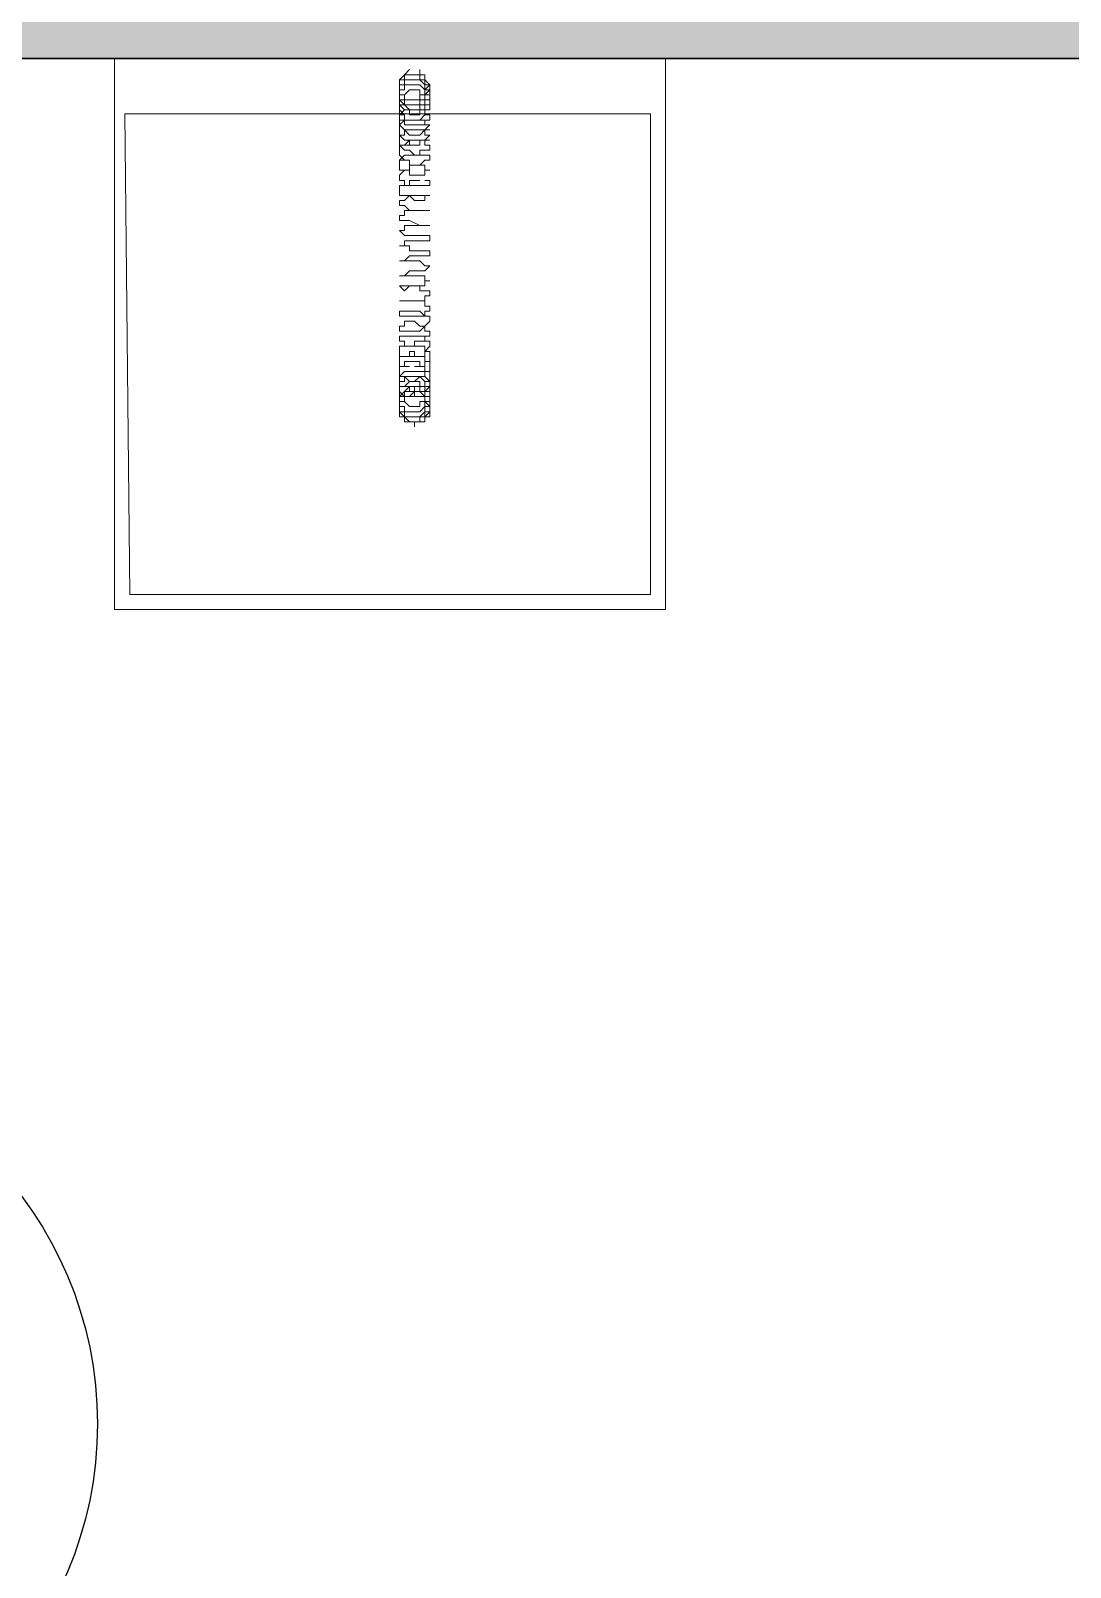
# Model space of a CAD drawing. Header units: millimetres. Extents: x -13407 to 8063098, y -2635 to 109271.
# Drawn here: x -2418 to -1324, y 52657 to 54274 of the extents above; entities that cross this region are included whole.
import ezdxf
from ezdxf.enums import TextEntityAlignment as Align

# ---------------------------------------------------------------- set-up
doc = ezdxf.new("R2010")
doc.units = ezdxf.units.MM
doc.layers.get('Defpoints').update_dxf_attribs({"color": 6})
for name, color, linetype, lineweight in [('АР_Маркер экспликации', 239, 'Continuous', 13), ('АР_Номер помещения', 1, 'Continuous', 25), ('АР_Перегородки газоблок', 165, 'Continuous', 30), ('АР_Перегородки газоблок_Штрих', 165, 'Continuous', 5), ('АР_Помещения_площадь', 19, 'Continuous', 9)]:
    doc.layers.add(name, color=color, linetype=linetype, lineweight=lineweight)
doc.layers.add('ТХ_ВК_оборуд.пищеблок', color=250, linetype='Continuous')
doc.layers.get('АР_Маркер экспликации').off()
doc.styles.add('ISOCPEUR', font='isocpeur.ttf', dxfattribs={"width": 0.7})
doc.styles.get("Standard").update_dxf_attribs({"font": 'arial.ttf'})

# ---------------------------------------------------------------- blocks, each defined once
blk = doc.blocks.new('*U546')
at = {"layer": 'АР_Номер помещения', "color": 253}
blk.add_circle((2696.7, -2878.4), 400, dxfattribs=at)
at = {"layer": 'Defpoints', "color": 253, "style": 'ISOCPEUR', "width": 0.7, "flags": 1}
blk.add_attdef('КАТЕГОРИЯ', (-499.2, -2092.2), '', height=250, dxfattribs=at)
at = {"layer": 'Defpoints', "color": 253, "style": 'ISOCPEUR', "width": 0.7}
blk.add_attdef('ПЛОЩАДЬ_ПОМЕЩЕНИЯ', text='', height=200, dxfattribs=at).set_placement((4056.6, -3701.8), align=Align.MIDDLE_RIGHT)
at = {"layer": 'АР_Номер помещения', "color": 253, "style": 'ISOCPEUR', "width": 0.7}
blk.add_attdef('НОМЕР_ПОМЕЩЕНИЯ', text='', height=300, dxfattribs=at).set_placement((2696.7, -2878.4), align=Align.MIDDLE_CENTER)
at = {"layer": 'АР_Помещения_площадь', "color": 253, "lineweight": 30, "width": 0.7, "flags": 104}
blk.add_attdef('ИМЯ_ПОМЕЩЕНИЯ', text='', height=100, dxfattribs=at).set_placement((157.6, 1217.1), align=Align.MIDDLE_CENTER)

msp = doc.modelspace()

# ---------------------------------------------------------------- hatches: boundary and pattern name
at = {"layer": 'АР_Перегородки газоблок_Штрих', "ltscale": 100}
h = msp.add_hatch(dxfattribs=at)
h.set_pattern_fill('AR-CONC', color=253, scale=30)
h.set_pattern_definition([(50, (211803.85, -55205.68), (215.17805, -18.82564), [22.5, -247.5]), (355, (211803.85, -55205.68), (-41.6254, 225.65764), [18, -198]), (100.45144, (211821.79, -55207.25), (173.55265, 206.832), [19.12206, -210.34263]), (46.1842, (211803.85, -55145.68), (320.1724, -49.65578), [33.75, -371.25]), (96.63564, (211830.53, -55149.82), (280.3986, 292.2356), [28.6831, -315.51413]), (351.18416, (211803.85, -55145.68), (280.3986, 292.2356), [27, -297]), (21, (211833.85, -55160.68), (179.07212, -120.78567), [22.5, -247.5]), (326, (211833.85, -55160.68), (72.9946, 217.54501), [18, -198]), (71.45144, (211848.78, -55170.75), (252.06671, 96.75935), [19.12206, -210.34263]), (37.5, (211803.85, -55205.68), (3.647957, 99.868156), [0, -195.6, 0, -201, 0, -198.75]), (7.5, (211803.85, -55205.68), (78.92086, 118.323514), [0, -114.6, 0, -191.1, 0, -75.75]), (327.5, (211736.95, -55205.68), (160.14673, -6.766462), [0, -75, 0, -234, 0, -310.5]), (317.5, (211706.95, -55205.68), (174.95585, 30.031495), [0, -97.5, 0, -155.4, 0, -220.5])])
h.paths.add_polyline_path([(-230.1, 55563), (-350.1, 55563), (-350.1, 54364.9), (-6180.1, 54364.9), (-6180.1, 54244.9), (-350.1, 54244.9), (-350.1, 52960.3), (-230.1, 52960.3)])

# ---------------------------------------------------------------- linework, layer by layer
at = {"layer": 'АР_Перегородки газоблок', "color": 253, "ltscale": 100}
msp.add_lwpolyline([(-6180.1, 54244.9), (-350.1, 54244.9)], dxfattribs=at)
at = {"layer": 'ТХ_ВК_оборуд.пищеблок', "color": 253, "lineweight": 0}
for points in [[(-1750.1, 54244.9), (-1750.1, 53664.9), (-2330.1, 53664.9), (-2330.1, 54244.9)], [(-1750.1, 54244.9), (-1750.1, 53664.9), (-2330.1, 53664.9), (-2330.1, 54244.9)], [(-1765.9, 54186.7), (-1765.9, 53680.8), (-2314.2, 53680.8), (-2319.5, 54186.7)], [(-1765.9, 54186.7), (-1765.9, 53680.8), (-2314.2, 53680.8), (-2319.5, 54186.7)]]:
    msp.add_lwpolyline(points, close=True, dxfattribs=at)
at = {"layer": 'ТХ_ВК_оборуд.пищеблок', "color": 253, "lineweight": 0, "elevation": 0}
for points in [[(-2019.6, 54233.1), (-2024.8, 54227.8), (-2030.1, 54222.5), (-2030.1, 54217.2), (-2030.1, 54211.9), (-2030.1, 54206.6), (-2024.8, 54206.6), (-2019.6, 54211.9), (-2014.3, 54211.9), (-2009, 54211.9), (-2009, 54206.6), (-2003.7, 54206.6), (-2003.7, 54201.3), (-1998.4, 54201.3), (-1998.4, 54196), (-2003.7, 54196), (-2003.7, 54190.7), (-2009, 54190.7), (-2009, 54185.4), (-2014.3, 54185.4), (-2019.6, 54185.4), (-2019.6, 54190.7)], [(-2019.6, 54233.1), (-2024.8, 54227.8), (-2030.1, 54222.5), (-2030.1, 54217.2), (-2030.1, 54211.9), (-2030.1, 54206.6), (-2024.8, 54206.6), (-2019.6, 54211.9), (-2014.3, 54211.9), (-2009, 54211.9), (-2009, 54206.6), (-2003.7, 54206.6), (-2003.7, 54201.3), (-1998.4, 54201.3), (-1998.4, 54196), (-2003.7, 54196), (-2003.7, 54190.7), (-2009, 54190.7), (-2009, 54185.4), (-2014.3, 54185.4), (-2019.6, 54185.4), (-2019.6, 54190.7)], [(-2024.8, 54185.4), (-2030.1, 54190.7), (-2030.1, 54196), (-2030.1, 54201.3), (-2030.1, 54206.6), (-2024.8, 54206.6), (-2024.8, 54201.3), (-2019.6, 54201.3), (-2014.3, 54201.3), (-2009, 54201.3), (-2009, 54206.6), (-2003.7, 54206.6), (-2003.7, 54211.9), (-1998.4, 54211.9), (-1998.4, 54217.2), (-2003.7, 54222.5), (-2003.7, 54227.8), (-2009, 54227.8), (-2014.3, 54227.8), (-2019.6, 54227.8), (-2024.8, 54227.8), (-2030.1, 54222.5), (-2030.1, 54217.2), (-2030.1, 54211.9), (-2030.1, 54206.6), (-2024.8, 54206.6), (-2024.8, 54201.3), (-2019.6, 54201.3), (-2014.3, 54201.3), (-2009, 54201.3), (-2003.7, 54201.3), (-2003.7, 54206.6), (-1998.4, 54206.6), (-1998.4, 54201.3), (-2003.7, 54201.3), (-2003.7, 54196), (-2009, 54196), (-2009, 54190.7), (-2014.3, 54190.7), (-2019.6, 54190.7), (-2024.8, 54190.7), (-2030.1, 54185.4), (-2030.1, 54180.1), (-2030.1, 54174.9), (-2024.8, 54169.6), (-2019.6, 54164.3), (-2014.3, 54164.3), (-2009, 54164.3), (-2003.7, 54169.6), (-1998.4, 54169.6)], [(-2024.8, 54196), (-2030.1, 54196), (-2030.1, 54201.3), (-2030.1, 54206.6), (-2030.1, 54211.9), (-2024.8, 54211.9), (-2024.8, 54217.2), (-2019.6, 54217.2), (-2014.3, 54217.2), (-2009, 54217.2), (-2003.7, 54211.9), (-2003.7, 54206.6), (-1998.4, 54211.9), (-1998.4, 54217.2), (-2003.7, 54217.2), (-2003.7, 54222.5), (-2009, 54222.5), (-2009, 54227.8), (-2014.3, 54227.8), (-2019.6, 54227.8), (-2024.8, 54227.8), (-2024.8, 54222.5), (-2030.1, 54222.5), (-2030.1, 54217.2), (-2030.1, 54211.9), (-2030.1, 54206.6), (-2030.1, 54201.3), (-2024.8, 54201.3), (-2024.8, 54196), (-2019.6, 54196), (-2014.3, 54196), (-2009, 54196), (-2009, 54201.3), (-2003.7, 54201.3), (-2003.7, 54206.6), (-1998.4, 54206.6), (-1998.4, 54211.9), (-2003.7, 54211.9), (-2003.7, 54217.2), (-2009, 54222.5), (-2014.3, 54222.5), (-2019.6, 54222.5), (-2024.8, 54222.5), (-2024.8, 54217.2), (-2030.1, 54217.2), (-2030.1, 54211.9), (-2030.1, 54206.6), (-2030.1, 54201.3), (-2024.8, 54201.3)], [(-2024.8, 54185.4), (-2030.1, 54190.7), (-2030.1, 54196), (-2030.1, 54201.3), (-2030.1, 54206.6), (-2024.8, 54206.6), (-2024.8, 54201.3), (-2019.6, 54201.3), (-2014.3, 54201.3), (-2009, 54201.3), (-2009, 54206.6), (-2003.7, 54206.6), (-2003.7, 54211.9), (-1998.4, 54211.9), (-1998.4, 54217.2), (-2003.7, 54222.5), (-2003.7, 54227.8), (-2009, 54227.8), (-2014.3, 54227.8), (-2019.6, 54227.8), (-2024.8, 54227.8), (-2030.1, 54222.5), (-2030.1, 54217.2), (-2030.1, 54211.9), (-2030.1, 54206.6), (-2024.8, 54206.6), (-2024.8, 54201.3), (-2019.6, 54201.3), (-2014.3, 54201.3), (-2009, 54201.3), (-2003.7, 54201.3), (-2003.7, 54206.6), (-1998.4, 54206.6), (-1998.4, 54201.3), (-2003.7, 54201.3), (-2003.7, 54196), (-2009, 54196), (-2009, 54190.7), (-2014.3, 54190.7), (-2019.6, 54190.7), (-2024.8, 54190.7), (-2030.1, 54185.4), (-2030.1, 54180.1), (-2030.1, 54174.9), (-2024.8, 54169.6), (-2019.6, 54164.3), (-2014.3, 54164.3), (-2009, 54164.3), (-2003.7, 54169.6), (-1998.4, 54169.6)], [(-2024.8, 54196), (-2030.1, 54196), (-2030.1, 54201.3), (-2030.1, 54206.6), (-2030.1, 54211.9), (-2024.8, 54211.9), (-2024.8, 54217.2), (-2019.6, 54217.2), (-2014.3, 54217.2), (-2009, 54217.2), (-2003.7, 54211.9), (-2003.7, 54206.6), (-1998.4, 54211.9), (-1998.4, 54217.2), (-2003.7, 54217.2), (-2003.7, 54222.5), (-2009, 54222.5), (-2009, 54227.8), (-2014.3, 54227.8), (-2019.6, 54227.8), (-2024.8, 54227.8), (-2024.8, 54222.5), (-2030.1, 54222.5), (-2030.1, 54217.2), (-2030.1, 54211.9), (-2030.1, 54206.6), (-2030.1, 54201.3), (-2024.8, 54201.3), (-2024.8, 54196), (-2019.6, 54196), (-2014.3, 54196), (-2009, 54196), (-2009, 54201.3), (-2003.7, 54201.3), (-2003.7, 54206.6), (-1998.4, 54206.6), (-1998.4, 54211.9), (-2003.7, 54211.9), (-2003.7, 54217.2), (-2009, 54222.5), (-2014.3, 54222.5), (-2019.6, 54222.5), (-2024.8, 54222.5), (-2024.8, 54217.2), (-2030.1, 54217.2), (-2030.1, 54211.9), (-2030.1, 54206.6), (-2030.1, 54201.3), (-2024.8, 54201.3)], [(-2014.3, 54201.3), (-2009, 54201.3), (-2009, 54206.6), (-2003.7, 54206.6), (-2003.7, 54211.9), (-1998.4, 54217.2), (-2003.7, 54222.5), (-2003.7, 54227.8), (-2009, 54227.8), (-2009, 54233.1)], [(-2014.3, 54201.3), (-2009, 54201.3), (-2009, 54206.6), (-2003.7, 54206.6), (-2003.7, 54211.9), (-1998.4, 54217.2), (-2003.7, 54222.5), (-2003.7, 54227.8), (-2009, 54227.8), (-2009, 54233.1)], [(-2030.1, 54201.3), (-2024.8, 54196), (-2019.6, 54190.7), (-2014.3, 54190.7), (-2009, 54190.7), (-2003.7, 54190.7), (-2003.7, 54185.4), (-1998.4, 54185.4), (-1998.4, 54180.1), (-2003.7, 54180.1)], [(-2030.1, 54185.4), (-2024.8, 54185.4), (-2024.8, 54180.1), (-2030.1, 54180.1), (-2030.1, 54185.4), (-2030.1, 54190.7), (-2030.1, 54196), (-2024.8, 54196), (-2024.8, 54201.3), (-2019.6, 54201.3), (-2014.3, 54201.3), (-2009, 54201.3), (-2003.7, 54201.3), (-2003.7, 54196), (-1998.4, 54196), (-1998.4, 54190.7), (-2003.7, 54190.7), (-2003.7, 54185.4), (-2009, 54180.1), (-2014.3, 54180.1), (-2019.6, 54180.1), (-2024.8, 54180.1), (-2030.1, 54174.9), (-2030.1, 54169.6), (-2030.1, 54164.3), (-2024.8, 54164.3), (-2024.8, 54169.6)], [(-2030.1, 54201.3), (-2024.8, 54196), (-2019.6, 54190.7), (-2014.3, 54190.7), (-2009, 54190.7), (-2003.7, 54190.7), (-2003.7, 54185.4), (-1998.4, 54185.4), (-1998.4, 54180.1), (-2003.7, 54180.1)], [(-2030.1, 54185.4), (-2024.8, 54185.4), (-2024.8, 54180.1), (-2030.1, 54180.1), (-2030.1, 54185.4), (-2030.1, 54190.7), (-2030.1, 54196), (-2024.8, 54196), (-2024.8, 54201.3), (-2019.6, 54201.3), (-2014.3, 54201.3), (-2009, 54201.3), (-2003.7, 54201.3), (-2003.7, 54196), (-1998.4, 54196), (-1998.4, 54190.7), (-2003.7, 54190.7), (-2003.7, 54185.4), (-2009, 54180.1), (-2014.3, 54180.1), (-2019.6, 54180.1), (-2024.8, 54180.1), (-2030.1, 54174.9), (-2030.1, 54169.6), (-2030.1, 54164.3), (-2024.8, 54164.3), (-2024.8, 54169.6)], [(-2030.1, 54196), (-2024.8, 54190.7)], [(-2030.1, 54196), (-2024.8, 54190.7)], [(-2030.1, 54180.1), (-2024.8, 54180.1), (-2024.8, 54174.9), (-2019.6, 54174.9), (-2014.3, 54174.9), (-2009, 54174.9), (-2003.7, 54174.9), (-2003.7, 54180.1), (-1998.4, 54180.1)], [(-2030.1, 54180.1), (-2024.8, 54180.1), (-2024.8, 54174.9), (-2019.6, 54174.9), (-2014.3, 54174.9), (-2009, 54174.9), (-2003.7, 54174.9), (-2003.7, 54180.1), (-1998.4, 54180.1)], [(-2003.7, 54169.6), (-1998.4, 54174.9), (-2003.7, 54174.9), (-2003.7, 54180.1), (-2009, 54180.1), (-2014.3, 54180.1), (-2019.6, 54180.1), (-2024.8, 54180.1)], [(-2003.7, 54169.6), (-1998.4, 54174.9), (-2003.7, 54174.9), (-2003.7, 54180.1), (-2009, 54180.1), (-2014.3, 54180.1), (-2019.6, 54180.1), (-2024.8, 54180.1)], [(-1998.4, 54143.1), (-2003.7, 54143.1), (-2009, 54143.1), (-2014.3, 54143.1), (-2019.6, 54148.4), (-2024.8, 54148.4), (-2030.1, 54153.7), (-2030.1, 54159), (-2030.1, 54164.3), (-2024.8, 54159), (-2019.6, 54159), (-2019.6, 54153.7), (-2014.3, 54153.7), (-2009, 54153.7), (-2009, 54159), (-2003.7, 54159), (-1998.4, 54159)], [(-2024.8, 54164.3), (-2030.1, 54164.3)], [(-1998.4, 54143.1), (-2003.7, 54143.1), (-2009, 54143.1), (-2014.3, 54143.1), (-2019.6, 54148.4), (-2024.8, 54148.4), (-2030.1, 54153.7), (-2030.1, 54159), (-2030.1, 54164.3), (-2024.8, 54159), (-2019.6, 54159), (-2019.6, 54153.7), (-2014.3, 54153.7), (-2009, 54153.7), (-2009, 54159), (-2003.7, 54159), (-1998.4, 54159)], [(-2024.8, 54164.3), (-2030.1, 54164.3)], [(-2003.7, 54159), (-1998.4, 54164.3), (-2003.7, 54164.3), (-2003.7, 54169.6), (-2009, 54169.6), (-2014.3, 54169.6), (-2019.6, 54169.6), (-2024.8, 54169.6), (-2019.6, 54169.6)], [(-2003.7, 54159), (-1998.4, 54164.3), (-2003.7, 54164.3), (-2003.7, 54169.6), (-2009, 54169.6), (-2014.3, 54169.6), (-2019.6, 54169.6), (-2024.8, 54169.6), (-2019.6, 54169.6)], [(-2003.7, 54127.2), (-1998.4, 54127.2), (-2003.7, 54127.2), (-2003.7, 54121.9), (-2009, 54121.9), (-2014.3, 54121.9), (-2019.6, 54121.9), (-2019.6, 54127.2), (-2024.8, 54127.2), (-2030.1, 54127.2), (-2030.1, 54132.5), (-2030.1, 54137.8), (-2024.8, 54143.1), (-2019.6, 54143.1), (-2014.3, 54143.1), (-2009, 54143.1), (-2009, 54148.4), (-2003.7, 54148.4), (-1998.4, 54148.4), (-1998.4, 54153.7), (-2003.7, 54153.7), (-2003.7, 54159), (-2009, 54159), (-2014.3, 54159), (-2019.6, 54159), (-2024.8, 54153.7), (-2030.1, 54153.7), (-2030.1, 54148.4), (-2030.1, 54143.1), (-2024.8, 54137.8)], [(-2003.7, 54127.2), (-1998.4, 54127.2), (-2003.7, 54127.2), (-2003.7, 54121.9), (-2009, 54121.9), (-2014.3, 54121.9), (-2019.6, 54121.9), (-2019.6, 54127.2), (-2024.8, 54127.2), (-2030.1, 54127.2), (-2030.1, 54132.5), (-2030.1, 54137.8), (-2024.8, 54143.1), (-2019.6, 54143.1), (-2014.3, 54143.1), (-2009, 54143.1), (-2009, 54148.4), (-2003.7, 54148.4), (-1998.4, 54148.4), (-1998.4, 54153.7), (-2003.7, 54153.7), (-2003.7, 54159), (-2009, 54159), (-2014.3, 54159), (-2019.6, 54159), (-2024.8, 54153.7), (-2030.1, 54153.7), (-2030.1, 54148.4), (-2030.1, 54143.1), (-2024.8, 54137.8)], [(-2019.6, 54153.7), (-2024.8, 54153.7), (-2030.1, 54153.7)], [(-2019.6, 54153.7), (-2024.8, 54153.7), (-2030.1, 54153.7)], [(-2030.1, 54137.8), (-2024.8, 54137.8), (-2019.6, 54137.8), (-2019.6, 54132.5), (-2014.3, 54132.5), (-2009, 54132.5), (-2003.7, 54137.8), (-1998.4, 54137.8), (-1998.4, 54143.1), (-2003.7, 54143.1)], [(-2030.1, 54137.8), (-2024.8, 54137.8), (-2019.6, 54137.8), (-2019.6, 54132.5), (-2014.3, 54132.5), (-2009, 54132.5), (-2003.7, 54137.8), (-1998.4, 54137.8), (-1998.4, 54143.1), (-2003.7, 54143.1)], [(-1998.4, 54127.2), (-2003.7, 54127.2), (-2003.7, 54132.5), (-2009, 54132.5), (-2014.3, 54132.5), (-2019.6, 54132.5), (-2019.6, 54127.2), (-2024.8, 54127.2), (-2030.1, 54121.9), (-2030.1, 54116.6), (-2024.8, 54116.6), (-2024.8, 54111.3), (-2030.1, 54111.3), (-2030.1, 54106), (-2030.1, 54100.7), (-2024.8, 54100.7), (-2019.6, 54100.7), (-2014.3, 54095.4), (-2009, 54095.4), (-2003.7, 54095.4), (-2003.7, 54100.7), (-1998.4, 54100.7), (-2003.7, 54100.7), (-2009, 54100.7), (-2014.3, 54100.7), (-2019.6, 54100.7), (-2024.8, 54095.4), (-2030.1, 54095.4), (-2030.1, 54090.1), (-2024.8, 54090.1), (-2019.6, 54084.9), (-2009, 54084.9), (-2003.7, 54084.9), (-1998.4, 54084.9), (-2003.7, 54084.9), (-2009, 54084.9)], [(-1998.4, 54127.2), (-2003.7, 54127.2), (-2003.7, 54132.5), (-2009, 54132.5), (-2014.3, 54132.5), (-2019.6, 54132.5), (-2019.6, 54127.2), (-2024.8, 54127.2), (-2030.1, 54121.9), (-2030.1, 54116.6), (-2024.8, 54116.6), (-2024.8, 54111.3), (-2030.1, 54111.3), (-2030.1, 54106), (-2030.1, 54100.7), (-2024.8, 54100.7), (-2019.6, 54100.7), (-2014.3, 54095.4), (-2009, 54095.4), (-2003.7, 54095.4), (-2003.7, 54100.7), (-1998.4, 54100.7), (-2003.7, 54100.7), (-2009, 54100.7), (-2014.3, 54100.7), (-2019.6, 54100.7), (-2024.8, 54095.4), (-2030.1, 54095.4), (-2030.1, 54090.1), (-2024.8, 54090.1), (-2019.6, 54084.9), (-2009, 54084.9), (-2003.7, 54084.9), (-1998.4, 54084.9), (-2003.7, 54084.9), (-2009, 54084.9)], [(-2009, 54116.6), (-2014.3, 54116.6), (-2019.6, 54116.6), (-2019.6, 54111.3), (-2024.8, 54111.3), (-2019.6, 54111.3), (-2014.3, 54111.3), (-2009, 54111.3), (-2003.7, 54111.3), (-1998.4, 54111.3), (-1998.4, 54116.6), (-2003.7, 54116.6)], [(-2009, 54116.6), (-2014.3, 54116.6), (-2019.6, 54116.6), (-2019.6, 54111.3), (-2024.8, 54111.3), (-2019.6, 54111.3), (-2014.3, 54111.3), (-2009, 54111.3), (-2003.7, 54111.3), (-1998.4, 54111.3), (-1998.4, 54116.6), (-2003.7, 54116.6)], [(-2003.7, 54084.9), (-2009, 54084.9), (-2014.3, 54084.9), (-2019.6, 54084.9), (-2024.8, 54084.9), (-2024.8, 54079.6), (-2030.1, 54079.6), (-2030.1, 54074.3), (-2024.8, 54074.3), (-2019.6, 54074.3), (-2009, 54069), (-2003.7, 54069), (-1998.4, 54069), (-2003.7, 54069), (-2009, 54069), (-2014.3, 54069), (-2019.6, 54069), (-2024.8, 54069), (-2024.8, 54063.7), (-2030.1, 54063.7), (-2024.8, 54058.4), (-2019.6, 54058.4), (-2009, 54058.4), (-2003.7, 54058.4), (-1998.4, 54058.4), (-1998.4, 54053.1), (-2003.7, 54053.1), (-2009, 54053.1)], [(-2003.7, 54084.9), (-2009, 54084.9), (-2014.3, 54084.9), (-2019.6, 54084.9), (-2024.8, 54084.9), (-2024.8, 54079.6), (-2030.1, 54079.6), (-2030.1, 54074.3), (-2024.8, 54074.3), (-2019.6, 54074.3), (-2009, 54069), (-2003.7, 54069), (-1998.4, 54069), (-2003.7, 54069), (-2009, 54069), (-2014.3, 54069), (-2019.6, 54069), (-2024.8, 54069), (-2024.8, 54063.7), (-2030.1, 54063.7), (-2024.8, 54058.4), (-2019.6, 54058.4), (-2009, 54058.4), (-2003.7, 54058.4), (-1998.4, 54058.4), (-1998.4, 54053.1), (-2003.7, 54053.1), (-2009, 54053.1)], [(-2003.7, 54053.1), (-2009, 54053.1), (-2014.3, 54053.1), (-2019.6, 54053.1), (-2024.8, 54053.1), (-2024.8, 54047.8), (-2030.1, 54047.8), (-2024.8, 54047.8), (-2019.6, 54047.8), (-2019.6, 54042.5), (-2014.3, 54042.5), (-2009, 54042.5), (-2003.7, 54042.5), (-1998.4, 54042.5), (-1998.4, 54037.2), (-2003.7, 54037.2), (-2009, 54037.2), (-2014.3, 54037.2), (-2019.6, 54037.2), (-2024.8, 54031.9), (-2030.1, 54031.9), (-2024.8, 54031.9), (-2019.6, 54031.9), (-2009, 54031.9), (-2003.7, 54026.6), (-1998.4, 54026.6), (-2003.7, 54021.3), (-2009, 54021.3), (-2014.3, 54021.3), (-2019.6, 54021.3), (-2024.8, 54016), (-2030.1, 54016), (-2024.8, 54016), (-2019.6, 54016), (-2009, 54016), (-2003.7, 54016), (-2003.7, 54010.7), (-1998.4, 54010.7), (-2003.7, 54010.7), (-2003.7, 54005.4), (-2009, 54005.4), (-2014.3, 54005.4), (-2019.6, 54005.4), (-2024.8, 54000.2), (-2030.1, 54005.4), (-2024.8, 54005.4), (-2019.6, 54005.4), (-2014.3, 54005.4), (-2009, 54005.4), (-2009, 54000.2), (-2003.7, 54000.2), (-1998.4, 54000.2), (-1998.4, 53994.9), (-2003.7, 53994.9), (-2003.7, 53989.6), (-2009, 53989.6), (-2014.3, 53989.6), (-2019.6, 53989.6), (-2024.8, 53989.6), (-2030.1, 53989.6), (-2024.8, 53989.6), (-2019.6, 53989.6), (-2009, 53989.6), (-2003.7, 53989.6), (-2003.7, 53984.3), (-1998.4, 53984.3), (-1998.4, 53979), (-2003.7, 53979), (-2003.7, 53973.7), (-2009, 53973.7), (-2014.3, 53973.7), (-2019.6, 53973.7), (-2024.8, 53973.7), (-2030.1, 53973.7), (-2030.1, 53979), (-2024.8, 53979), (-2019.6, 53979), (-2014.3, 53979), (-2009, 53979), (-2003.7, 53973.7), (-1998.4, 53973.7), (-1998.4, 53968.4), (-2003.7, 53963.1), (-2009, 53957.8), (-2014.3, 53957.8), (-2019.6, 53957.8), (-2024.8, 53957.8), (-2030.1, 53957.8), (-2030.1, 53963.1), (-2024.8, 53963.1), (-2024.8, 53968.4), (-2019.6, 53968.4), (-2014.3, 53968.4), (-2009, 53963.1), (-2003.7, 53963.1), (-2003.7, 53957.8), (-1998.4, 53957.8), (-1998.4, 53952.5), (-2003.7, 53952.5), (-2003.7, 53947.2), (-2009, 53947.2), (-2014.3, 53947.2), (-2014.3, 53941.9), (-2019.6, 53941.9), (-2024.8, 53941.9), (-2024.8, 53947.2), (-2030.1, 53947.2), (-2030.1, 53952.5), (-2024.8, 53952.5), (-2019.6, 53952.5), (-2014.3, 53952.5), (-2009, 53952.5), (-2003.7, 53952.5), (-2003.7, 53947.2), (-1998.4, 53947.2), (-1998.4, 53941.9), (-2003.7, 53936.6), (-2003.7, 53931.3), (-2009, 53931.3), (-2014.3, 53931.3), (-2019.6, 53931.3), (-2024.8, 53931.3), (-2030.1, 53931.3), (-2030.1, 53936.6), (-2030.1, 53941.9), (-2024.8, 53941.9), (-2019.6, 53941.9), (-2014.3, 53941.9), (-2009, 53941.9), (-2003.7, 53941.9), (-2003.7, 53936.6), (-1998.4, 53936.6), (-1998.4, 53931.3), (-1998.4, 53926), (-2003.7, 53926), (-2003.7, 53920.7), (-2009, 53920.7), (-2014.3, 53920.7)], [(-2003.7, 54053.1), (-2009, 54053.1), (-2014.3, 54053.1), (-2019.6, 54053.1), (-2024.8, 54053.1), (-2024.8, 54047.8), (-2030.1, 54047.8), (-2024.8, 54047.8), (-2019.6, 54047.8), (-2019.6, 54042.5), (-2014.3, 54042.5), (-2009, 54042.5), (-2003.7, 54042.5), (-1998.4, 54042.5), (-1998.4, 54037.2), (-2003.7, 54037.2), (-2009, 54037.2), (-2014.3, 54037.2), (-2019.6, 54037.2), (-2024.8, 54031.9), (-2030.1, 54031.9), (-2024.8, 54031.9), (-2019.6, 54031.9), (-2009, 54031.9), (-2003.7, 54026.6), (-1998.4, 54026.6), (-2003.7, 54021.3), (-2009, 54021.3), (-2014.3, 54021.3), (-2019.6, 54021.3), (-2024.8, 54016), (-2030.1, 54016), (-2024.8, 54016), (-2019.6, 54016), (-2009, 54016), (-2003.7, 54016), (-2003.7, 54010.7), (-1998.4, 54010.7), (-2003.7, 54010.7), (-2003.7, 54005.4), (-2009, 54005.4), (-2014.3, 54005.4), (-2019.6, 54005.4), (-2024.8, 54000.2), (-2030.1, 54005.4), (-2024.8, 54005.4), (-2019.6, 54005.4), (-2014.3, 54005.4), (-2009, 54005.4), (-2009, 54000.2), (-2003.7, 54000.2), (-1998.4, 54000.2), (-1998.4, 53994.9), (-2003.7, 53994.9), (-2003.7, 53989.6), (-2009, 53989.6), (-2014.3, 53989.6), (-2019.6, 53989.6), (-2024.8, 53989.6), (-2030.1, 53989.6), (-2024.8, 53989.6), (-2019.6, 53989.6), (-2009, 53989.6), (-2003.7, 53989.6), (-2003.7, 53984.3), (-1998.4, 53984.3), (-1998.4, 53979), (-2003.7, 53979), (-2003.7, 53973.7), (-2009, 53973.7), (-2014.3, 53973.7), (-2019.6, 53973.7), (-2024.8, 53973.7), (-2030.1, 53973.7), (-2030.1, 53979), (-2024.8, 53979), (-2019.6, 53979), (-2014.3, 53979), (-2009, 53979), (-2003.7, 53973.7), (-1998.4, 53973.7), (-1998.4, 53968.4), (-2003.7, 53963.1), (-2009, 53957.8), (-2014.3, 53957.8), (-2019.6, 53957.8), (-2024.8, 53957.8), (-2030.1, 53957.8), (-2030.1, 53963.1), (-2024.8, 53963.1), (-2024.8, 53968.4), (-2019.6, 53968.4), (-2014.3, 53968.4), (-2009, 53963.1), (-2003.7, 53963.1), (-2003.7, 53957.8), (-1998.4, 53957.8), (-1998.4, 53952.5), (-2003.7, 53952.5), (-2003.7, 53947.2), (-2009, 53947.2), (-2014.3, 53947.2), (-2014.3, 53941.9), (-2019.6, 53941.9), (-2024.8, 53941.9), (-2024.8, 53947.2), (-2030.1, 53947.2), (-2030.1, 53952.5), (-2024.8, 53952.5), (-2019.6, 53952.5), (-2014.3, 53952.5), (-2009, 53952.5), (-2003.7, 53952.5), (-2003.7, 53947.2), (-1998.4, 53947.2), (-1998.4, 53941.9), (-2003.7, 53936.6), (-2003.7, 53931.3), (-2009, 53931.3), (-2014.3, 53931.3), (-2019.6, 53931.3), (-2024.8, 53931.3), (-2030.1, 53931.3), (-2030.1, 53936.6), (-2030.1, 53941.9), (-2024.8, 53941.9), (-2019.6, 53941.9), (-2014.3, 53941.9), (-2009, 53941.9), (-2003.7, 53941.9), (-2003.7, 53936.6), (-1998.4, 53936.6), (-1998.4, 53931.3), (-1998.4, 53926), (-2003.7, 53926), (-2003.7, 53920.7), (-2009, 53920.7), (-2014.3, 53920.7)], [(-2019.6, 53920.7), (-2024.8, 53920.7), (-2030.1, 53920.7), (-2030.1, 53926), (-2030.1, 53931.3), (-2024.8, 53931.3), (-2019.6, 53931.3), (-2019.6, 53936.6), (-2014.3, 53936.6), (-2014.3, 53931.3), (-2009, 53931.3), (-2003.7, 53931.3), (-2003.7, 53926), (-1998.4, 53926), (-1998.4, 53920.7), (-1998.4, 53915.4), (-2003.7, 53915.4), (-2003.7, 53910.2), (-2009, 53910.2), (-2014.3, 53904.9)], [(-2019.6, 53920.7), (-2024.8, 53920.7), (-2030.1, 53920.7), (-2030.1, 53926), (-2030.1, 53931.3), (-2024.8, 53931.3), (-2019.6, 53931.3), (-2019.6, 53936.6), (-2014.3, 53936.6), (-2014.3, 53931.3), (-2009, 53931.3), (-2003.7, 53931.3), (-2003.7, 53926), (-1998.4, 53926), (-1998.4, 53920.7), (-1998.4, 53915.4), (-2003.7, 53915.4), (-2003.7, 53910.2), (-2009, 53910.2), (-2014.3, 53904.9)], [(-2019.6, 53904.9), (-2024.8, 53910.2), (-2030.1, 53910.2), (-2030.1, 53904.9), (-2030.1, 53899.6), (-2024.8, 53899.6), (-2019.6, 53899.6), (-2019.6, 53894.3), (-2014.3, 53894.3), (-2014.3, 53899.6), (-2009, 53899.6), (-2003.7, 53899.6), (-2003.7, 53904.9), (-1998.4, 53904.9), (-1998.4, 53910.2), (-1998.4, 53915.4), (-2003.7, 53915.4), (-2003.7, 53920.7), (-2009, 53920.7), (-2009, 53926), (-2014.3, 53926), (-2019.6, 53926), (-2024.8, 53926), (-2024.8, 53920.7), (-2030.1, 53920.7), (-2030.1, 53915.4), (-2030.1, 53910.2), (-2024.8, 53915.4), (-2019.6, 53915.4), (-2014.3, 53915.4), (-2009, 53915.4), (-2003.7, 53915.4), (-2003.7, 53910.2), (-1998.4, 53904.9), (-1998.4, 53899.6), (-2003.7, 53894.3), (-2003.7, 53889), (-2009, 53889), (-2014.3, 53889), (-2019.6, 53889), (-2024.8, 53889), (-2024.8, 53883.7), (-2030.1, 53883.7), (-2030.1, 53878.4), (-2030.1, 53873.1), (-2024.8, 53867.8), (-2019.6, 53862.5), (-2014.3, 53862.5), (-2009, 53862.5), (-2009, 53867.8), (-2003.7, 53867.8), (-2003.7, 53873.1), (-1998.4, 53873.1), (-1998.4, 53878.4), (-1998.4, 53883.7), (-2003.7, 53883.7), (-2003.7, 53889), (-2009, 53894.3), (-2014.3, 53894.3), (-2019.6, 53894.3), (-2024.8, 53894.3), (-2024.8, 53889), (-2030.1, 53889), (-2030.1, 53883.7), (-2030.1, 53878.4), (-2030.1, 53873.1), (-2024.8, 53873.1), (-2024.8, 53867.8), (-2019.6, 53867.8), (-2014.3, 53867.8), (-2009, 53867.8), (-2003.7, 53873.1), (-2003.7, 53878.4), (-1998.4, 53878.4), (-1998.4, 53883.7), (-1998.4, 53889), (-2003.7, 53889), (-2003.7, 53894.3), (-2009, 53894.3), (-2009, 53899.6), (-2014.3, 53899.6), (-2019.6, 53899.6), (-2024.8, 53894.3), (-2030.1, 53889), (-2030.1, 53883.7), (-2030.1, 53878.4), (-2024.8, 53878.4), (-2024.8, 53873.1), (-2019.6, 53873.1), (-2014.3, 53873.1), (-2009, 53873.1), (-2003.7, 53878.4), (-2003.7, 53883.7), (-1998.4, 53878.4), (-2003.7, 53883.7), (-1998.4, 53878.4), (-2003.7, 53883.7), (-1998.4, 53878.4), (-2003.7, 53883.7), (-1998.4, 53878.4), (-2003.7, 53883.7), (-1998.4, 53878.4), (-2003.7, 53883.7), (-1998.4, 53878.4), (-2003.7, 53883.7), (-1998.4, 53878.4), (-2003.7, 53883.7), (-1998.4, 53883.7), (-1998.4, 53889), (-1998.4, 53894.3), (-2003.7, 53894.3), (-2003.7, 53899.6), (-2009, 53899.6), (-2009, 53904.9), (-2014.3, 53904.9), (-2019.6, 53904.9), (-2024.8, 53899.6), (-2030.1, 53899.6), (-2030.1, 53894.3), (-2030.1, 53889), (-2030.1, 53883.7), (-2024.8, 53883.7), (-2019.6, 53878.4), (-2014.3, 53878.4), (-2009, 53878.4), (-2009, 53883.7), (-2003.7, 53883.7), (-2003.7, 53889), (-1998.4, 53889), (-1998.4, 53894.3), (-1998.4, 53899.6), (-2003.7, 53899.6), (-2003.7, 53904.9), (-2009, 53910.2), (-2014.3, 53910.2), (-2019.6, 53910.2)], [(-2019.6, 53904.9), (-2024.8, 53910.2), (-2030.1, 53910.2), (-2030.1, 53904.9), (-2030.1, 53899.6), (-2024.8, 53899.6), (-2019.6, 53899.6), (-2019.6, 53894.3), (-2014.3, 53894.3), (-2014.3, 53899.6), (-2009, 53899.6), (-2003.7, 53899.6), (-2003.7, 53904.9), (-1998.4, 53904.9), (-1998.4, 53910.2), (-1998.4, 53915.4), (-2003.7, 53915.4), (-2003.7, 53920.7), (-2009, 53920.7), (-2009, 53926), (-2014.3, 53926), (-2019.6, 53926), (-2024.8, 53926), (-2024.8, 53920.7), (-2030.1, 53920.7), (-2030.1, 53915.4), (-2030.1, 53910.2), (-2024.8, 53915.4), (-2019.6, 53915.4), (-2014.3, 53915.4), (-2009, 53915.4), (-2003.7, 53915.4), (-2003.7, 53910.2), (-1998.4, 53904.9), (-1998.4, 53899.6), (-2003.7, 53894.3), (-2003.7, 53889), (-2009, 53889), (-2014.3, 53889), (-2019.6, 53889), (-2024.8, 53889), (-2024.8, 53883.7), (-2030.1, 53883.7), (-2030.1, 53878.4), (-2030.1, 53873.1), (-2024.8, 53867.8), (-2019.6, 53862.5), (-2014.3, 53862.5), (-2009, 53862.5), (-2009, 53867.8), (-2003.7, 53867.8), (-2003.7, 53873.1), (-1998.4, 53873.1), (-1998.4, 53878.4), (-1998.4, 53883.7), (-2003.7, 53883.7), (-2003.7, 53889), (-2009, 53894.3), (-2014.3, 53894.3), (-2019.6, 53894.3), (-2024.8, 53894.3), (-2024.8, 53889), (-2030.1, 53889), (-2030.1, 53883.7), (-2030.1, 53878.4), (-2030.1, 53873.1), (-2024.8, 53873.1), (-2024.8, 53867.8), (-2019.6, 53867.8), (-2014.3, 53867.8), (-2009, 53867.8), (-2003.7, 53873.1), (-2003.7, 53878.4), (-1998.4, 53878.4), (-1998.4, 53883.7), (-1998.4, 53889), (-2003.7, 53889), (-2003.7, 53894.3), (-2009, 53894.3), (-2009, 53899.6), (-2014.3, 53899.6), (-2019.6, 53899.6), (-2024.8, 53894.3), (-2030.1, 53889), (-2030.1, 53883.7), (-2030.1, 53878.4), (-2024.8, 53878.4), (-2024.8, 53873.1), (-2019.6, 53873.1), (-2014.3, 53873.1), (-2009, 53873.1), (-2003.7, 53878.4), (-2003.7, 53883.7), (-1998.4, 53878.4), (-2003.7, 53883.7), (-1998.4, 53878.4), (-2003.7, 53883.7), (-1998.4, 53878.4), (-2003.7, 53883.7), (-1998.4, 53878.4), (-2003.7, 53883.7), (-1998.4, 53878.4), (-2003.7, 53883.7), (-1998.4, 53878.4), (-2003.7, 53883.7), (-1998.4, 53878.4), (-2003.7, 53883.7), (-1998.4, 53883.7), (-1998.4, 53889), (-1998.4, 53894.3), (-2003.7, 53894.3), (-2003.7, 53899.6), (-2009, 53899.6), (-2009, 53904.9), (-2014.3, 53904.9), (-2019.6, 53904.9), (-2024.8, 53899.6), (-2030.1, 53899.6), (-2030.1, 53894.3), (-2030.1, 53889), (-2030.1, 53883.7), (-2024.8, 53883.7), (-2019.6, 53878.4), (-2014.3, 53878.4), (-2009, 53878.4), (-2009, 53883.7), (-2003.7, 53883.7), (-2003.7, 53889), (-1998.4, 53889), (-1998.4, 53894.3), (-1998.4, 53899.6), (-2003.7, 53899.6), (-2003.7, 53904.9), (-2009, 53910.2), (-2014.3, 53910.2), (-2019.6, 53910.2)], [(-2014.3, 53910.2), (-2019.6, 53910.2), (-2024.8, 53910.2), (-2024.8, 53904.9), (-2030.1, 53904.9), (-2030.1, 53899.6), (-2030.1, 53894.3), (-2024.8, 53889), (-2019.6, 53889), (-2014.3, 53894.3), (-2014.3, 53889), (-2009, 53889), (-2003.7, 53889), (-2003.7, 53883.7), (-1998.4, 53883.7), (-1998.4, 53878.4), (-1998.4, 53873.1), (-2003.7, 53867.8), (-2003.7, 53862.5), (-2009, 53862.5), (-2014.3, 53862.5), (-2019.6, 53862.5), (-2024.8, 53862.5), (-2024.8, 53867.8), (-2030.1, 53867.8), (-2030.1, 53873.1), (-2030.1, 53878.4), (-2030.1, 53883.7), (-2024.8, 53883.7), (-2024.8, 53889), (-2019.6, 53889), (-2014.3, 53889), (-2009, 53889), (-2003.7, 53889), (-2009, 53889), (-2003.7, 53889), (-2009, 53889), (-2003.7, 53889), (-2009, 53889), (-2003.7, 53889), (-2009, 53889), (-2003.7, 53889), (-2009, 53889), (-2003.7, 53889), (-2009, 53889), (-2003.7, 53889), (-2009, 53889), (-2003.7, 53889), (-2003.7, 53883.7), (-2003.7, 53889), (-2003.7, 53883.7), (-2003.7, 53889), (-2003.7, 53883.7), (-2003.7, 53889), (-2003.7, 53883.7), (-2003.7, 53889), (-2003.7, 53883.7), (-2003.7, 53889), (-2003.7, 53883.7), (-2003.7, 53889), (-2003.7, 53883.7), (-2003.7, 53889), (-2003.7, 53883.7), (-1998.4, 53878.4), (-1998.4, 53873.1), (-1998.4, 53878.4), (-1998.4, 53873.1), (-1998.4, 53878.4), (-1998.4, 53873.1), (-1998.4, 53878.4), (-1998.4, 53873.1), (-1998.4, 53878.4), (-1998.4, 53873.1), (-1998.4, 53878.4), (-1998.4, 53873.1), (-1998.4, 53878.4), (-1998.4, 53873.1), (-1998.4, 53878.4), (-1998.4, 53873.1), (-1998.4, 53867.8), (-1998.4, 53873.1), (-1998.4, 53867.8), (-2003.7, 53867.8), (-1998.4, 53867.8), (-2003.7, 53867.8), (-1998.4, 53867.8), (-2003.7, 53867.8), (-1998.4, 53867.8), (-2003.7, 53867.8), (-1998.4, 53867.8), (-2003.7, 53867.8), (-1998.4, 53867.8), (-2003.7, 53867.8), (-1998.4, 53867.8), (-2003.7, 53867.8), (-1998.4, 53867.8), (-2003.7, 53867.8), (-2003.7, 53862.5), (-2003.7, 53867.8), (-2003.7, 53862.5), (-2009, 53862.5), (-2003.7, 53862.5), (-2009, 53862.5), (-2003.7, 53862.5), (-2009, 53862.5), (-2003.7, 53862.5), (-2009, 53862.5), (-2003.7, 53862.5), (-2009, 53862.5), (-2003.7, 53862.5), (-2009, 53862.5), (-2003.7, 53862.5), (-2009, 53862.5), (-2003.7, 53862.5), (-2009, 53862.5), (-2014.3, 53862.5), (-2009, 53862.5), (-2014.3, 53862.5), (-2009, 53862.5), (-2014.3, 53862.5), (-2009, 53862.5), (-2014.3, 53862.5), (-2009, 53862.5), (-2014.3, 53862.5), (-2009, 53862.5), (-2014.3, 53862.5), (-2009, 53862.5), (-2014.3, 53862.5), (-2009, 53862.5), (-2014.3, 53862.5), (-2014.3, 53857.2), (-2014.3, 53862.5), (-2019.6, 53862.5), (-2024.8, 53862.5), (-2019.6, 53862.5), (-2024.8, 53862.5), (-2024.8, 53867.8), (-2024.8, 53862.5), (-2024.8, 53867.8), (-2024.8, 53862.5), (-2024.8, 53867.8), (-2024.8, 53862.5), (-2024.8, 53867.8), (-2024.8, 53862.5), (-2024.8, 53867.8), (-2024.8, 53862.5), (-2024.8, 53867.8), (-2024.8, 53862.5), (-2024.8, 53867.8), (-2024.8, 53862.5), (-2024.8, 53867.8), (-2030.1, 53867.8), (-2030.1, 53873.1), (-2030.1, 53867.8), (-2030.1, 53873.1), (-2030.1, 53867.8), (-2030.1, 53873.1), (-2030.1, 53867.8), (-2030.1, 53873.1), (-2030.1, 53867.8), (-2030.1, 53873.1), (-2030.1, 53867.8), (-2030.1, 53873.1), (-2030.1, 53867.8), (-2030.1, 53873.1), (-2030.1, 53867.8), (-2030.1, 53873.1), (-2030.1, 53878.4), (-2030.1, 53883.7), (-2024.8, 53883.7), (-2024.8, 53889), (-2019.6, 53889), (-2014.3, 53889), (-2019.6, 53889), (-2024.8, 53889), (-2024.8, 53883.7), (-2030.1, 53883.7), (-2030.1, 53878.4), (-2030.1, 53873.1), (-2030.1, 53878.4), (-2030.1, 53883.7), (-2024.8, 53883.7), (-2024.8, 53889), (-2019.6, 53889), (-2014.3, 53889), (-2009, 53889), (-2014.3, 53889), (-2019.6, 53889), (-2024.8, 53889), (-2024.8, 53883.7), (-2030.1, 53883.7), (-2030.1, 53878.4), (-2030.1, 53873.1), (-2030.1, 53878.4), (-2030.1, 53883.7), (-2024.8, 53883.7), (-2024.8, 53889), (-2019.6, 53889), (-2014.3, 53889), (-2009, 53889), (-2014.3, 53889), (-2019.6, 53889), (-2024.8, 53889), (-2024.8, 53883.7), (-2030.1, 53883.7), (-2030.1, 53878.4), (-2030.1, 53873.1), (-2030.1, 53878.4), (-2030.1, 53883.7), (-2024.8, 53883.7), (-2024.8, 53889), (-2019.6, 53889), (-2014.3, 53889), (-2009, 53889), (-2014.3, 53889), (-2019.6, 53889), (-2024.8, 53889), (-2024.8, 53883.7), (-2030.1, 53883.7), (-2030.1, 53878.4), (-2030.1, 53873.1), (-2030.1, 53878.4), (-2030.1, 53883.7), (-2024.8, 53883.7), (-2024.8, 53889), (-2019.6, 53889), (-2014.3, 53889), (-2009, 53889), (-2014.3, 53889), (-2019.6, 53889), (-2024.8, 53889), (-2024.8, 53883.7), (-2030.1, 53883.7), (-2030.1, 53878.4), (-2030.1, 53873.1), (-2030.1, 53878.4), (-2030.1, 53883.7), (-2024.8, 53883.7), (-2024.8, 53889), (-2019.6, 53889), (-2014.3, 53889)], [(-2014.3, 53910.2), (-2019.6, 53910.2), (-2024.8, 53910.2), (-2024.8, 53904.9), (-2030.1, 53904.9), (-2030.1, 53899.6), (-2030.1, 53894.3), (-2024.8, 53889), (-2019.6, 53889), (-2014.3, 53894.3), (-2014.3, 53889), (-2009, 53889), (-2003.7, 53889), (-2003.7, 53883.7), (-1998.4, 53883.7), (-1998.4, 53878.4), (-1998.4, 53873.1), (-2003.7, 53867.8), (-2003.7, 53862.5), (-2009, 53862.5), (-2014.3, 53862.5), (-2019.6, 53862.5), (-2024.8, 53862.5), (-2024.8, 53867.8), (-2030.1, 53867.8), (-2030.1, 53873.1), (-2030.1, 53878.4), (-2030.1, 53883.7), (-2024.8, 53883.7), (-2024.8, 53889), (-2019.6, 53889), (-2014.3, 53889), (-2009, 53889), (-2003.7, 53889), (-2009, 53889), (-2003.7, 53889), (-2009, 53889), (-2003.7, 53889), (-2009, 53889), (-2003.7, 53889), (-2009, 53889), (-2003.7, 53889), (-2009, 53889), (-2003.7, 53889), (-2009, 53889), (-2003.7, 53889), (-2009, 53889), (-2003.7, 53889), (-2003.7, 53883.7), (-2003.7, 53889), (-2003.7, 53883.7), (-2003.7, 53889), (-2003.7, 53883.7), (-2003.7, 53889), (-2003.7, 53883.7), (-2003.7, 53889), (-2003.7, 53883.7), (-2003.7, 53889), (-2003.7, 53883.7), (-2003.7, 53889), (-2003.7, 53883.7), (-2003.7, 53889), (-2003.7, 53883.7), (-1998.4, 53878.4), (-1998.4, 53873.1), (-1998.4, 53878.4), (-1998.4, 53873.1), (-1998.4, 53878.4), (-1998.4, 53873.1), (-1998.4, 53878.4), (-1998.4, 53873.1), (-1998.4, 53878.4), (-1998.4, 53873.1), (-1998.4, 53878.4), (-1998.4, 53873.1), (-1998.4, 53878.4), (-1998.4, 53873.1), (-1998.4, 53878.4), (-1998.4, 53873.1), (-1998.4, 53867.8), (-1998.4, 53873.1), (-1998.4, 53867.8), (-2003.7, 53867.8), (-1998.4, 53867.8), (-2003.7, 53867.8), (-1998.4, 53867.8), (-2003.7, 53867.8), (-1998.4, 53867.8), (-2003.7, 53867.8), (-1998.4, 53867.8), (-2003.7, 53867.8), (-1998.4, 53867.8), (-2003.7, 53867.8), (-1998.4, 53867.8), (-2003.7, 53867.8), (-1998.4, 53867.8), (-2003.7, 53867.8), (-2003.7, 53862.5), (-2003.7, 53867.8), (-2003.7, 53862.5), (-2009, 53862.5), (-2003.7, 53862.5), (-2009, 53862.5), (-2003.7, 53862.5), (-2009, 53862.5), (-2003.7, 53862.5), (-2009, 53862.5), (-2003.7, 53862.5), (-2009, 53862.5), (-2003.7, 53862.5), (-2009, 53862.5), (-2003.7, 53862.5), (-2009, 53862.5), (-2003.7, 53862.5), (-2009, 53862.5), (-2014.3, 53862.5), (-2009, 53862.5), (-2014.3, 53862.5), (-2009, 53862.5), (-2014.3, 53862.5), (-2009, 53862.5), (-2014.3, 53862.5), (-2009, 53862.5), (-2014.3, 53862.5), (-2009, 53862.5), (-2014.3, 53862.5), (-2009, 53862.5), (-2014.3, 53862.5), (-2009, 53862.5), (-2014.3, 53862.5), (-2014.3, 53857.2), (-2014.3, 53862.5), (-2019.6, 53862.5), (-2024.8, 53862.5), (-2019.6, 53862.5), (-2024.8, 53862.5), (-2024.8, 53867.8), (-2024.8, 53862.5), (-2024.8, 53867.8), (-2024.8, 53862.5), (-2024.8, 53867.8), (-2024.8, 53862.5), (-2024.8, 53867.8), (-2024.8, 53862.5), (-2024.8, 53867.8), (-2024.8, 53862.5), (-2024.8, 53867.8), (-2024.8, 53862.5), (-2024.8, 53867.8), (-2024.8, 53862.5), (-2024.8, 53867.8), (-2030.1, 53867.8), (-2030.1, 53873.1), (-2030.1, 53867.8), (-2030.1, 53873.1), (-2030.1, 53867.8), (-2030.1, 53873.1), (-2030.1, 53867.8), (-2030.1, 53873.1), (-2030.1, 53867.8), (-2030.1, 53873.1), (-2030.1, 53867.8), (-2030.1, 53873.1), (-2030.1, 53867.8), (-2030.1, 53873.1), (-2030.1, 53867.8), (-2030.1, 53873.1), (-2030.1, 53878.4), (-2030.1, 53883.7), (-2024.8, 53883.7), (-2024.8, 53889), (-2019.6, 53889), (-2014.3, 53889), (-2019.6, 53889), (-2024.8, 53889), (-2024.8, 53883.7), (-2030.1, 53883.7), (-2030.1, 53878.4), (-2030.1, 53873.1), (-2030.1, 53878.4), (-2030.1, 53883.7), (-2024.8, 53883.7), (-2024.8, 53889), (-2019.6, 53889), (-2014.3, 53889), (-2009, 53889), (-2014.3, 53889), (-2019.6, 53889), (-2024.8, 53889), (-2024.8, 53883.7), (-2030.1, 53883.7), (-2030.1, 53878.4), (-2030.1, 53873.1), (-2030.1, 53878.4), (-2030.1, 53883.7), (-2024.8, 53883.7), (-2024.8, 53889), (-2019.6, 53889), (-2014.3, 53889), (-2009, 53889), (-2014.3, 53889), (-2019.6, 53889), (-2024.8, 53889), (-2024.8, 53883.7), (-2030.1, 53883.7), (-2030.1, 53878.4), (-2030.1, 53873.1), (-2030.1, 53878.4), (-2030.1, 53883.7), (-2024.8, 53883.7), (-2024.8, 53889), (-2019.6, 53889), (-2014.3, 53889), (-2009, 53889), (-2014.3, 53889), (-2019.6, 53889), (-2024.8, 53889), (-2024.8, 53883.7), (-2030.1, 53883.7), (-2030.1, 53878.4), (-2030.1, 53873.1), (-2030.1, 53878.4), (-2030.1, 53883.7), (-2024.8, 53883.7), (-2024.8, 53889), (-2019.6, 53889), (-2014.3, 53889), (-2009, 53889), (-2014.3, 53889), (-2019.6, 53889), (-2024.8, 53889), (-2024.8, 53883.7), (-2030.1, 53883.7), (-2030.1, 53878.4), (-2030.1, 53873.1), (-2030.1, 53878.4), (-2030.1, 53883.7), (-2024.8, 53883.7), (-2024.8, 53889), (-2019.6, 53889), (-2014.3, 53889)], [(-2024.8, 53889), (-2024.8, 53883.7), (-2024.8, 53889)], [(-2019.6, 53889), (-2024.8, 53889), (-2019.6, 53889)], [(-2024.8, 53889), (-2024.8, 53883.7), (-2024.8, 53889)], [(-2019.6, 53889), (-2024.8, 53889), (-2019.6, 53889)], [(-2024.8, 53889), (-2024.8, 53883.7), (-2024.8, 53889)], [(-2019.6, 53889), (-2024.8, 53889), (-2019.6, 53889)], [(-2024.8, 53889), (-2024.8, 53883.7), (-2024.8, 53889)], [(-2019.6, 53889), (-2024.8, 53889), (-2019.6, 53889)], [(-2014.3, 53889), (-2019.6, 53889), (-2014.3, 53889)], [(-2014.3, 53889), (-2019.6, 53889), (-2014.3, 53889)], [(-2014.3, 53889), (-2019.6, 53889), (-2014.3, 53889)], [(-2014.3, 53889), (-2019.6, 53889), (-2014.3, 53889)], [(-2009, 53889), (-2014.3, 53889), (-2009, 53889)], [(-2009, 53889), (-2014.3, 53889), (-2009, 53889)], [(-2009, 53889), (-2014.3, 53889), (-2009, 53889)], [(-2009, 53889), (-2014.3, 53889), (-2009, 53889)], [(-2009, 53889), (-2014.3, 53889), (-2009, 53889)], [(-2009, 53889), (-2014.3, 53889), (-2009, 53889)], [(-2030.1, 53883.7), (-2030.1, 53878.4), (-2030.1, 53883.7)], [(-2024.8, 53883.7), (-2030.1, 53883.7), (-2024.8, 53883.7)], [(-2030.1, 53883.7), (-2030.1, 53878.4), (-2030.1, 53883.7)], [(-2024.8, 53883.7), (-2030.1, 53883.7), (-2024.8, 53883.7)], [(-2030.1, 53883.7), (-2030.1, 53878.4), (-2030.1, 53883.7)], [(-2024.8, 53883.7), (-2030.1, 53883.7), (-2024.8, 53883.7)], [(-2030.1, 53883.7), (-2030.1, 53878.4), (-2030.1, 53883.7)], [(-2024.8, 53883.7), (-2030.1, 53883.7), (-2024.8, 53883.7)], [(-2030.1, 53878.4), (-2030.1, 53873.1), (-2030.1, 53878.4)], [(-2030.1, 53878.4), (-2030.1, 53873.1), (-2030.1, 53878.4)], [(-2030.1, 53878.4), (-2030.1, 53873.1), (-2030.1, 53878.4)], [(-2030.1, 53878.4), (-2030.1, 53873.1), (-2030.1, 53878.4)], [(-1998.4, 53867.8), (-1998.4, 53873.1), (-1998.4, 53867.8)], [(-1998.4, 53873.1), (-1998.4, 53867.8)], [(-1998.4, 53873.1), (-1998.4, 53867.8)], [(-1998.4, 53873.1), (-1998.4, 53867.8)], [(-1998.4, 53873.1), (-1998.4, 53867.8)], [(-1998.4, 53873.1), (-1998.4, 53867.8)], [(-1998.4, 53873.1), (-1998.4, 53867.8)], [(-1998.4, 53873.1), (-1998.4, 53867.8)], [(-1998.4, 53873.1), (-1998.4, 53867.8)], [(-1998.4, 53867.8), (-1998.4, 53873.1), (-1998.4, 53867.8)], [(-1998.4, 53873.1), (-1998.4, 53867.8)], [(-1998.4, 53873.1), (-1998.4, 53867.8)], [(-1998.4, 53873.1), (-1998.4, 53867.8)], [(-1998.4, 53873.1), (-1998.4, 53867.8)], [(-1998.4, 53873.1), (-1998.4, 53867.8)], [(-1998.4, 53873.1), (-1998.4, 53867.8)], [(-1998.4, 53873.1), (-1998.4, 53867.8)], [(-1998.4, 53873.1), (-1998.4, 53867.8)], [(-2030.1, 53867.8), (-2024.8, 53867.8), (-2030.1, 53867.8)], [(-2030.1, 53867.8), (-2024.8, 53867.8), (-2030.1, 53867.8)], [(-2024.8, 53867.8), (-2030.1, 53867.8)], [(-2024.8, 53867.8), (-2030.1, 53867.8)], [(-2024.8, 53867.8), (-2030.1, 53867.8)], [(-2024.8, 53867.8), (-2030.1, 53867.8)], [(-2024.8, 53867.8), (-2030.1, 53867.8)], [(-2024.8, 53867.8), (-2030.1, 53867.8)], [(-2024.8, 53867.8), (-2030.1, 53867.8)], [(-2024.8, 53867.8), (-2030.1, 53867.8)], [(-2030.1, 53867.8), (-2024.8, 53867.8), (-2030.1, 53867.8)], [(-2030.1, 53867.8), (-2024.8, 53867.8), (-2030.1, 53867.8)], [(-2024.8, 53867.8), (-2030.1, 53867.8)], [(-2024.8, 53867.8), (-2030.1, 53867.8)], [(-2024.8, 53867.8), (-2030.1, 53867.8)], [(-2024.8, 53867.8), (-2030.1, 53867.8)], [(-2024.8, 53867.8), (-2030.1, 53867.8)], [(-2024.8, 53867.8), (-2030.1, 53867.8)], [(-2024.8, 53867.8), (-2030.1, 53867.8)], [(-2024.8, 53867.8), (-2030.1, 53867.8)], [(-2024.8, 53862.5), (-2019.6, 53862.5), (-2024.8, 53862.5)], [(-2014.3, 53862.5), (-2014.3, 53857.2), (-2014.3, 53862.5), (-2019.6, 53862.5), (-2024.8, 53862.5)], [(-2014.3, 53862.5), (-2014.3, 53857.2), (-2014.3, 53862.5), (-2019.6, 53862.5), (-2024.8, 53862.5)], [(-2014.3, 53862.5), (-2014.3, 53857.2), (-2014.3, 53862.5), (-2019.6, 53862.5), (-2024.8, 53862.5)], [(-2014.3, 53862.5), (-2014.3, 53857.2), (-2014.3, 53862.5), (-2019.6, 53862.5), (-2024.8, 53862.5)], [(-2014.3, 53862.5), (-2014.3, 53857.2), (-2014.3, 53862.5), (-2019.6, 53862.5), (-2024.8, 53862.5)], [(-2014.3, 53862.5), (-2014.3, 53857.2), (-2014.3, 53862.5), (-2019.6, 53862.5), (-2024.8, 53862.5)], [(-2014.3, 53862.5), (-2014.3, 53857.2), (-2014.3, 53862.5), (-2019.6, 53862.5), (-2024.8, 53862.5)], [(-2014.3, 53862.5), (-2014.3, 53857.2), (-2014.3, 53862.5), (-2019.6, 53862.5), (-2024.8, 53862.5)], [(-2024.8, 53862.5), (-2019.6, 53862.5), (-2024.8, 53862.5)], [(-2014.3, 53862.5), (-2014.3, 53857.2), (-2014.3, 53862.5), (-2019.6, 53862.5), (-2024.8, 53862.5)], [(-2014.3, 53862.5), (-2014.3, 53857.2), (-2014.3, 53862.5), (-2019.6, 53862.5), (-2024.8, 53862.5)], [(-2014.3, 53862.5), (-2014.3, 53857.2), (-2014.3, 53862.5), (-2019.6, 53862.5), (-2024.8, 53862.5)], [(-2014.3, 53862.5), (-2014.3, 53857.2), (-2014.3, 53862.5), (-2019.6, 53862.5), (-2024.8, 53862.5)], [(-2014.3, 53862.5), (-2014.3, 53857.2), (-2014.3, 53862.5), (-2019.6, 53862.5), (-2024.8, 53862.5)], [(-2014.3, 53862.5), (-2014.3, 53857.2), (-2014.3, 53862.5), (-2019.6, 53862.5), (-2024.8, 53862.5)], [(-2014.3, 53862.5), (-2014.3, 53857.2), (-2014.3, 53862.5), (-2019.6, 53862.5), (-2024.8, 53862.5)], [(-2014.3, 53862.5), (-2014.3, 53857.2), (-2014.3, 53862.5), (-2019.6, 53862.5), (-2024.8, 53862.5)], [(-2019.6, 53862.5), (-2014.3, 53862.5), (-2019.6, 53862.5)], [(-2019.6, 53862.5), (-2014.3, 53862.5), (-2019.6, 53862.5)], [(-2019.6, 53862.5), (-2014.3, 53862.5), (-2019.6, 53862.5)], [(-2019.6, 53862.5), (-2014.3, 53862.5), (-2019.6, 53862.5)], [(-2014.3, 53857.2), (-2014.3, 53862.5), (-2014.3, 53857.2)], [(-2014.3, 53862.5), (-2014.3, 53857.2), (-2014.3, 53862.5)], [(-2014.3, 53857.2), (-2014.3, 53862.5), (-2014.3, 53857.2)], [(-2014.3, 53862.5), (-2014.3, 53857.2), (-2014.3, 53862.5)], [(-2014.3, 53857.2), (-2014.3, 53862.5), (-2014.3, 53857.2)], [(-2014.3, 53862.5), (-2014.3, 53857.2), (-2014.3, 53862.5)], [(-2014.3, 53857.2), (-2014.3, 53862.5), (-2014.3, 53857.2)], [(-2014.3, 53862.5), (-2014.3, 53857.2), (-2014.3, 53862.5)], [(-2003.7, 53862.5), (-2003.7, 53867.8), (-2003.7, 53862.5)], [(-2003.7, 53867.8), (-2003.7, 53862.5)], [(-2003.7, 53867.8), (-2003.7, 53862.5)], [(-2003.7, 53867.8), (-2003.7, 53862.5)], [(-2003.7, 53867.8), (-2003.7, 53862.5)], [(-2003.7, 53867.8), (-2003.7, 53862.5)], [(-2003.7, 53867.8), (-2003.7, 53862.5)], [(-2003.7, 53867.8), (-2003.7, 53862.5)], [(-2003.7, 53867.8), (-2003.7, 53862.5)], [(-2003.7, 53862.5), (-2003.7, 53867.8), (-2003.7, 53862.5)], [(-2003.7, 53867.8), (-2003.7, 53862.5)], [(-2003.7, 53867.8), (-2003.7, 53862.5)], [(-2003.7, 53867.8), (-2003.7, 53862.5)], [(-2003.7, 53867.8), (-2003.7, 53862.5)], [(-2003.7, 53867.8), (-2003.7, 53862.5)], [(-2003.7, 53867.8), (-2003.7, 53862.5)], [(-2003.7, 53867.8), (-2003.7, 53862.5)], [(-2003.7, 53867.8), (-2003.7, 53862.5)]]:
    msp.add_lwpolyline(points, dxfattribs=at)
for points in [[(-1998.4, 53867.8), (-1998.4, 53873.1)], [(-1998.4, 53867.8), (-1998.4, 53873.1)], [(-2030.1, 53867.8), (-2024.8, 53867.8)], [(-2030.1, 53867.8), (-2024.8, 53867.8)], [(-2024.8, 53862.5), (-2019.6, 53862.5), (-2014.3, 53862.5), (-2014.3, 53857.2), (-2014.3, 53862.5), (-2014.3, 53857.2), (-2014.3, 53862.5), (-2019.6, 53862.5)], [(-2024.8, 53862.5), (-2019.6, 53862.5), (-2014.3, 53862.5), (-2014.3, 53857.2), (-2014.3, 53862.5), (-2014.3, 53857.2), (-2014.3, 53862.5), (-2019.6, 53862.5)], [(-2003.7, 53862.5), (-2003.7, 53867.8)], [(-2003.7, 53862.5), (-2003.7, 53867.8)]]:
    msp.add_lwpolyline(points, close=True, dxfattribs=at)

# ---------------------------------------------------------------- block references
at = {"layer": 'АР_Маркер экспликации', "color": 253}
msp.add_blockref('*U546', (-5444.9, 55686.1), dxfattribs=at)

doc.saveas('drawing.dxf')
